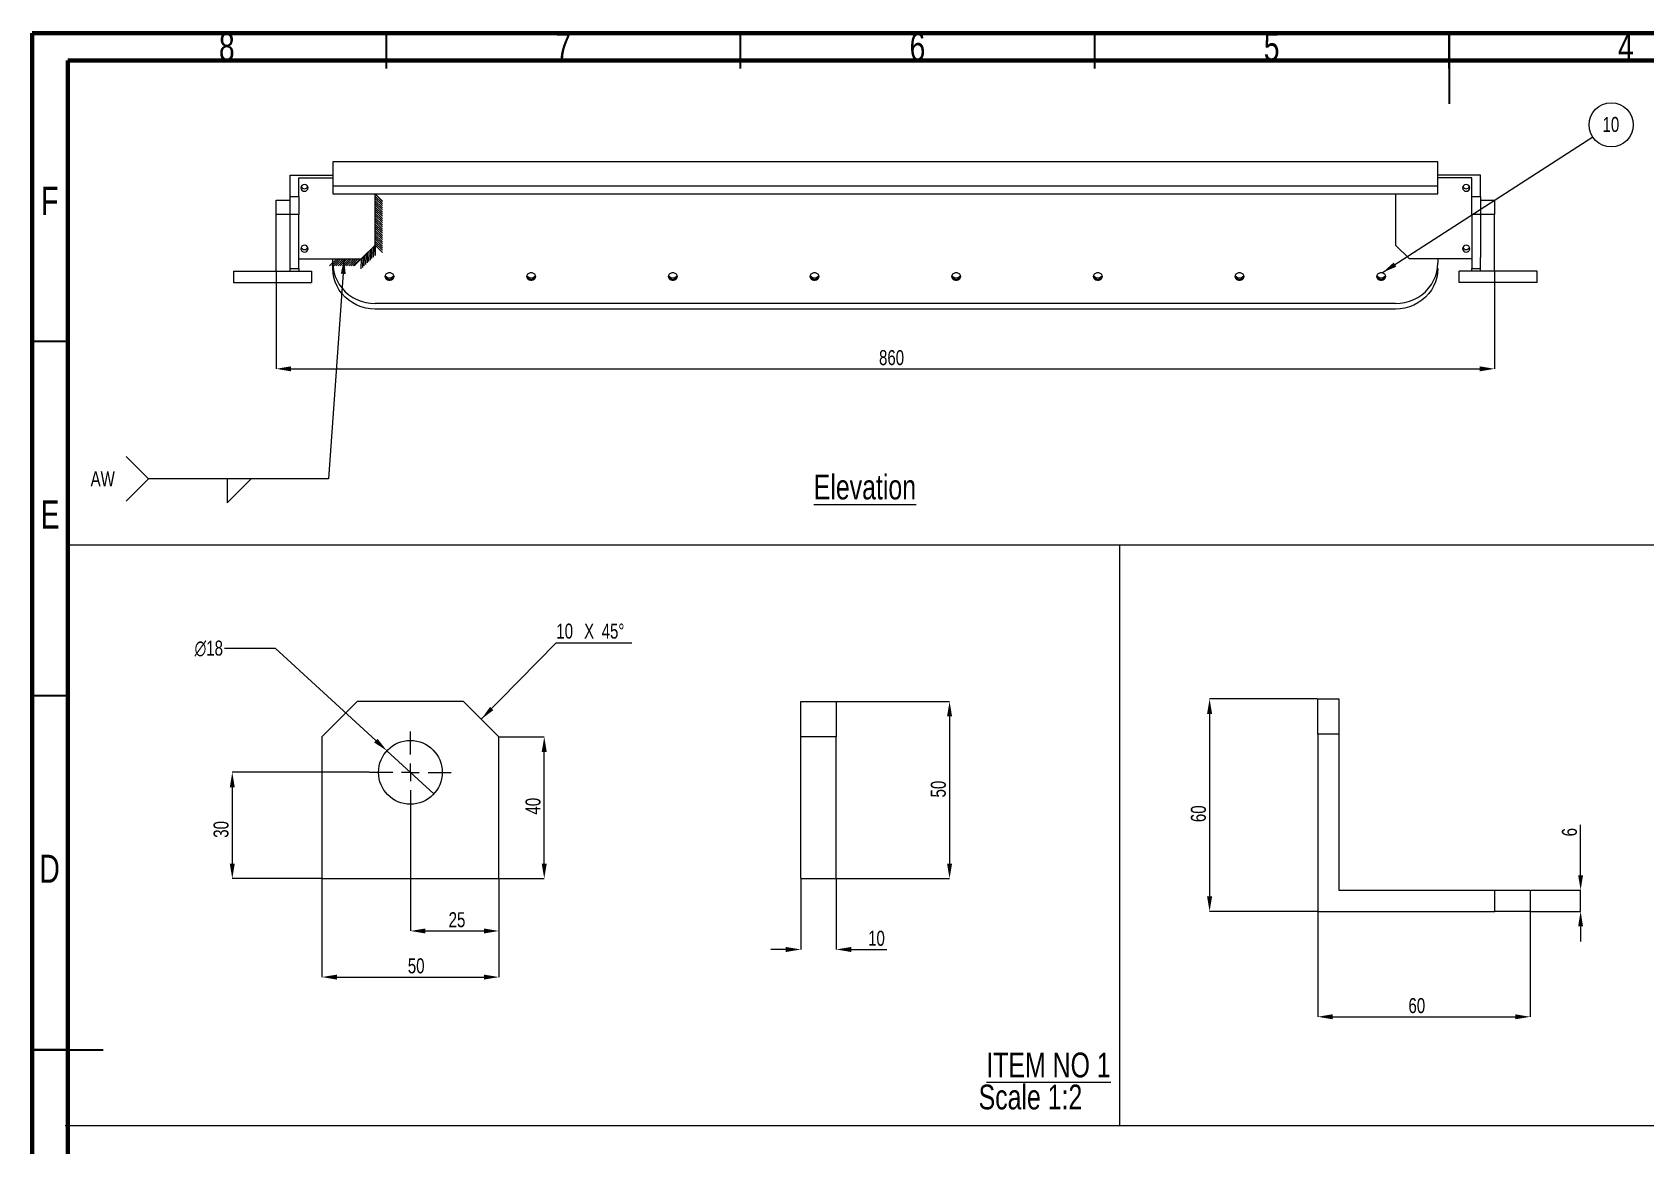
# Model space of a CAD drawing. Header units: millimetres. Extents: x 41 to 1868, y -696 to 319.
# Drawn here: x 510.2 to 738, y -565.1 to -408 of the extents above; entities that cross this region are included whole.
import ezdxf

# ---------------------------------------------------------------- set-up
doc = ezdxf.new("R2010")
doc.units = ezdxf.units.MM
doc.header["$PDSIZE"] = -1
doc.layers.add('FORMAT', color=7, linetype='Continuous')
doc.styles.add('SLDTEXTSTYLE0', font='TXT', dxfattribs={"width": 0.75})
doc.dimstyles.new('SLDDIMSTYLE0', dxfattribs={"dimtxt": 2.5, "dimasz": 2.116667, "dimexe": 0, "dimexo": 0.625, "dimgap": 0, "dimtad": 1, "dimdec": 0, "dimrnd": 1e-09, "dimtxsty": 'Standard', "dimsah": 1, "dimcen": 2.5, "dimazin": 3, "dimtfac": 2.116667, "dimtdec": 0, "dimtmove": 0, "dimatfit": 3, "dimfrac": 2})
doc.dimstyles.new('SLDDIMSTYLE10', dxfattribs={"dimtxt": 2.116667, "dimasz": 2.116667, "dimexe": 0, "dimexo": 0.625, "dimgap": 0.529167, "dimtad": 1, "dimdec": 0, "dimlfac": 5, "dimrnd": 1e-09, "dimzin": 12, "dimtxsty": 'SLDTEXTSTYLE0', "dimsah": 1, "dimcen": 2.5, "dimazin": 3, "dimtfac": 1, "dimtdec": 0, "dimtmove": 0, "dimatfit": 3, "dimfrac": 2, "dimtzin": 12})
doc.dimstyles.new('SLDDIMSTYLE14', dxfattribs={"dimtxt": 2.116667, "dimasz": 2.116667, "dimexe": 0, "dimexo": 0.625, "dimgap": 0.529167, "dimtad": 1, "dimdec": 0, "dimlfac": 2, "dimrnd": 1e-09, "dimzin": 12, "dimtxsty": 'SLDTEXTSTYLE0', "dimsah": 1, "dimcen": 2.5, "dimazin": 3, "dimtfac": 1, "dimtdec": 0, "dimtmove": 0, "dimatfit": 3, "dimfrac": 2, "dimtzin": 12})
doc.dimstyles.new('SLDDIMSTYLE16', dxfattribs={"dimtxt": 2.116667, "dimasz": 2.116667, "dimexe": 0, "dimexo": 0.625, "dimgap": 0.529167, "dimtad": 1, "dimdec": 0, "dimlfac": 2, "dimrnd": 1e-09, "dimzin": 12, "dimtxsty": 'SLDTEXTSTYLE0', "dimsah": 1, "dimcen": 2.5, "dimazin": 3, "dimtfac": 1, "dimtdec": 0, "dimtmove": 0, "dimatfit": 0, "dimfrac": 2, "dimtzin": 12})
doc.dimstyles.new('SLDDIMSTYLE50', dxfattribs={"dimtxt": 2.116667, "dimasz": 2.116667, "dimexe": 0, "dimexo": 0.625, "dimgap": 0.529167, "dimtad": 1, "dimdec": 0, "dimlfac": 2, "dimrnd": 1e-09, "dimzin": 12, "dimtxsty": 'SLDTEXTSTYLE0', "dimblk1": 'NONE', "dimsah": 1, "dimcen": 0, "dimazin": 3, "dimtfac": 1, "dimtdec": 0, "dimtmove": 0, "dimatfit": 3, "dimldrblk": 'NONE', "dimfrac": 2, "dimtzin": 12})

# ---------------------------------------------------------------- blocks, each defined once
blk = doc.blocks.new('SW_NOTE_0_98')
at = {"color": 0, "linetype": 'Continuous', "lineweight": 0, "char_height": 3.5, "attachment_point": 2, "style": 'SLDTEXTSTYLE0'}
for s, insert in [('\\LITEM NO 1', (13.62, 4.51)), ('Scale 1:2', (11.07, -0.01))]:
    blk.add_mtext(s, dxfattribs=dict(at, insert=insert))
blk = doc.blocks.new('*D997')
at = {"layer": 'Defpoints', "color": 0}
for p in [(544.64, -441.72), (716.64, -441.72), (716.64, -455.51)]:
    blk.add_point(p, dxfattribs=at)
at = {"layer": 'FORMAT', "color": 0, "lineweight": -2}
for p, q in [((544.64, -441.78), (544.64, -455.51)), ((716.64, -441.78), (716.64, -455.51)), ((546.76, -455.51), (714.52, -455.51))]:
    blk.add_line(p, q, dxfattribs=at)
at = {"layer": 'FORMAT', "color": 0}
for points in [[(546.76, -455.16), (546.76, -455.87), (544.64, -455.51)], [(714.52, -455.16), (714.52, -455.87), (716.64, -455.51)]]:
    blk.add_solid(points, dxfattribs=at)
at = {"layer": 'FORMAT', "color": 0, "insert": (631.52, -452.87), "char_height": 2.117, "attachment_point": 2, "style": 'SLDTEXTSTYLE0'}
blk.add_mtext('\\A1;860', dxfattribs=at)
blk = doc.blocks.new('SW_NOTE_0_109')
at = {"color": 0, "linetype": 'Continuous', "lineweight": 0}
blk.add_circle((2.62, 1.69), 3.11, dxfattribs=at)
at = {"color": 0, "linetype": 'Continuous', "lineweight": 0, "insert": (2.57, 2.81), "char_height": 2.117, "attachment_point": 2, "style": 'SLDTEXTSTYLE0'}
blk.add_mtext('10', dxfattribs=at)
blk = doc.blocks.new('SW_SYMBOL_AWLD_FILL')
at = {"color": 0, "linetype": 'Continuous', "lineweight": 0}
for p, q in [((0, 0), (0, 1250)), ((0, 1250), (1250, 0)), ((1250, 0), (0, 0))]:
    blk.add_line(p, q, dxfattribs=at)
blk = doc.blocks.new('SW_WELDSYMBOL_11')
at = {"color": 0, "linetype": 'Continuous', "lineweight": 0}
for p in [(-28.55, 3.15), (-28.55, -3.15), (0, 0)]:
    blk.add_line(p, (-25.4, 0), dxfattribs=at)
at = {"color": 0, "linetype": 'Continuous', "lineweight": 0, "extrusion": (0, 0, -1), "xscale": 0.0027037109, "yscale": 0.0027037109, "zscale": 0.0027037109, "rotation": 180}
blk.add_blockref('SW_SYMBOL_AWLD_FILL', (14.31, -0.01), dxfattribs=at)
at = {"color": 0, "linetype": 'Continuous', "lineweight": 0, "insert": (-33.59, 1.05), "char_height": 2.117, "attachment_point": 1, "style": 'SLDTEXTSTYLE0'}
blk.add_mtext('AW', dxfattribs=at)
blk = doc.blocks.new('*D1011')
at = {"layer": 'Defpoints', "color": 0}
for p in [(551.09, -527.45), (576.09, -527.45), (576.09, -541.35)]:
    blk.add_point(p, dxfattribs=at)
at = {"layer": 'FORMAT', "color": 0, "lineweight": -2}
for p, q in [((551.09, -527.52), (551.09, -541.35)), ((576.09, -527.52), (576.09, -541.35)), ((553.21, -541.35), (573.98, -541.35))]:
    blk.add_line(p, q, dxfattribs=at)
at = {"layer": 'FORMAT', "color": 0}
for points in [[(553.21, -541), (553.21, -541.7), (551.09, -541.35)], [(573.98, -541), (573.98, -541.7), (576.09, -541.35)]]:
    blk.add_solid(points, dxfattribs=at)
at = {"layer": 'FORMAT', "color": 0, "insert": (564.41, -538.7), "char_height": 2.117, "attachment_point": 2, "style": 'SLDTEXTSTYLE0'}
blk.add_mtext('\\A1;50', dxfattribs=at)
blk = doc.blocks.new('*D1012')
at = {"layer": 'Defpoints', "color": 0}
for p in [(557.84, -512.45), (538.45, -527.45), (551.09, -527.45)]:
    blk.add_point(p, dxfattribs=at)
at = {"layer": 'FORMAT', "color": 0, "lineweight": -2}
for p, q in [((557.78, -512.45), (538.45, -512.45)), ((538.45, -514.57), (538.45, -525.34)), ((551.03, -527.45), (538.45, -527.45))]:
    blk.add_line(p, q, dxfattribs=at)
at = {"layer": 'FORMAT', "color": 0}
for points in [[(538.1, -514.57), (538.8, -514.57), (538.45, -512.45)], [(538.1, -525.34), (538.8, -525.34), (538.45, -527.45)]]:
    blk.add_solid(points, dxfattribs=at)
at = {"layer": 'FORMAT', "color": 0, "insert": (535.8, -520.51), "char_height": 2.117, "attachment_point": 2, "rotation": 90, "style": 'SLDTEXTSTYLE0'}
blk.add_mtext('\\A1;30', dxfattribs=at)
blk = doc.blocks.new('*D1013')
at = {"layer": 'Defpoints', "color": 0}
for p in [(560.28, -509.41), (566.91, -515.5)]:
    blk.add_point(p, dxfattribs=at)
at = {"layer": 'FORMAT', "color": 0, "lineweight": -2}
for p, q in [((537.36, -494.91), (544.49, -494.91)), ((544.49, -494.91), (558.72, -507.98)), ((566.91, -515.5), (560.28, -509.41))]:
    blk.add_line(p, q, dxfattribs=at)
at = {"layer": 'FORMAT', "color": 0}
blk.add_solid([(558.96, -507.72), (558.48, -508.24), (560.28, -509.41)], dxfattribs=at)
at = {"layer": 'FORMAT', "color": 0, "insert": (533.13, -493.86), "char_height": 2.117, "attachment_point": 1, "style": 'SLDTEXTSTYLE0'}
blk.add_mtext('\\A1;∅18', dxfattribs=at)
blk = doc.blocks.new('_None')
blk = doc.blocks.new('SW_CHAMFER_DIMENSION_3')
at = {"layer": 'FORMAT', "color": 0}
for p, q in [((-10.6, -10.76), (0, 0)), ((0, 0), (10.66, 0))]:
    blk.add_line(p, q, dxfattribs=at)
blk.add_solid([(-10.6, -10.76), (-8.88, -9.48), (-9.35, -9.02)], dxfattribs=at)
at = {"layer": 'FORMAT', "color": 0, "attachment_point": 1, "style": 'SLDTEXTSTYLE0'}
for s, insert, char_height in [('10', (0, 2.73), 2.117), ('X', (3.92, 2.73), 2.12), ('45°', (6.4, 2.73), 2.117)]:
    blk.add_mtext(s, dxfattribs=dict(at, insert=insert, char_height=char_height))
blk = doc.blocks.new('*D1014')
at = {"layer": 'Defpoints', "color": 0}
for p in [(563.59, -518.2), (576.09, -527.45), (576.09, -534.84)]:
    blk.add_point(p, dxfattribs=at)
at = {"layer": 'FORMAT', "color": 0, "lineweight": -2}
for p, q in [((563.59, -518.27), (563.59, -534.84)), ((576.09, -527.52), (576.09, -534.84)), ((565.71, -534.84), (573.98, -534.84))]:
    blk.add_line(p, q, dxfattribs=at)
at = {"layer": 'FORMAT', "color": 0}
for points in [[(565.71, -534.49), (565.71, -535.19), (563.59, -534.84)], [(573.98, -534.49), (573.98, -535.19), (576.09, -534.84)]]:
    blk.add_solid(points, dxfattribs=at)
at = {"layer": 'FORMAT', "color": 0, "insert": (570.17, -532.19), "char_height": 2.117, "attachment_point": 2, "style": 'SLDTEXTSTYLE0'}
blk.add_mtext('\\A1;25', dxfattribs=at)
blk = doc.blocks.new('*D1015')
at = {"layer": 'Defpoints', "color": 0}
for p in [(576.09, -507.45), (582.49, -507.45), (576.09, -527.45)]:
    blk.add_point(p, dxfattribs=at)
at = {"layer": 'FORMAT', "color": 0, "lineweight": -2}
for p, q in [((576.16, -507.45), (582.49, -507.45)), ((582.49, -525.34), (582.49, -509.57)), ((576.16, -527.45), (582.49, -527.45))]:
    blk.add_line(p, q, dxfattribs=at)
at = {"layer": 'FORMAT', "color": 0}
for points in [[(582.13, -509.57), (582.84, -509.57), (582.49, -507.45)], [(582.13, -525.34), (582.84, -525.34), (582.49, -527.45)]]:
    blk.add_solid(points, dxfattribs=at)
at = {"layer": 'FORMAT', "color": 0, "insert": (579.84, -517.23), "char_height": 2.117, "attachment_point": 2, "rotation": 90, "style": 'SLDTEXTSTYLE0'}
blk.add_mtext('\\A1;40', dxfattribs=at)
blk = doc.blocks.new('SW_CENTERMARKSYMBOL_95')
at = {"layer": 'FORMAT', "color": 0}
for p, q in [((0, 2.5), (0, 5.75)), ((-2.5, 0), (-5.75, 0)), ((0, 0), (-1.25, 0)), ((0, 0), (0, 1.25)), ((0, 0), (0, -1.25)), ((0, 0), (1.25, 0)), ((2.5, 0), (5.75, 0)), ((0, -2.5), (0, -5.75))]:
    blk.add_line(p, q, dxfattribs=at)
blk = doc.blocks.new('*D1016')
at = {"layer": 'Defpoints', "color": 0}
for p in [(618.71, -527.45), (623.71, -527.45), (623.71, -537.45)]:
    blk.add_point(p, dxfattribs=at)
at = {"layer": 'FORMAT', "color": 0, "lineweight": -2}
for p, q in [((618.71, -527.52), (618.71, -537.45)), ((623.71, -527.52), (623.71, -537.45)), ((616.59, -537.45), (614.47, -537.45)), ((625.82, -537.45), (630.85, -537.45))]:
    blk.add_line(p, q, dxfattribs=at)
at = {"layer": 'FORMAT', "color": 0}
for points in [[(616.59, -537.1), (616.59, -537.81), (618.71, -537.45)], [(625.82, -537.1), (625.82, -537.81), (623.71, -537.45)]]:
    blk.add_solid(points, dxfattribs=at)
at = {"layer": 'FORMAT', "color": 0, "insert": (629.39, -534.81), "char_height": 2.117, "attachment_point": 2, "style": 'SLDTEXTSTYLE0'}
blk.add_mtext('\\A1;10', dxfattribs=at)
blk = doc.blocks.new('*D1017')
at = {"layer": 'Defpoints', "color": 0}
for p in [(623.71, -502.45), (623.71, -527.45), (639.71, -527.45)]:
    blk.add_point(p, dxfattribs=at)
at = {"layer": 'FORMAT', "color": 0, "lineweight": -2}
for p, q in [((623.77, -502.45), (639.71, -502.45)), ((639.71, -504.57), (639.71, -525.34)), ((623.77, -527.45), (639.71, -527.45))]:
    blk.add_line(p, q, dxfattribs=at)
at = {"layer": 'FORMAT', "color": 0}
for points in [[(639.35, -504.57), (640.06, -504.57), (639.71, -502.45)], [(639.35, -525.34), (640.06, -525.34), (639.71, -527.45)]]:
    blk.add_solid(points, dxfattribs=at)
at = {"layer": 'FORMAT', "color": 0, "insert": (637.06, -514.82), "char_height": 2.117, "attachment_point": 2, "rotation": 90, "style": 'SLDTEXTSTYLE0'}
blk.add_mtext('\\A1;50', dxfattribs=at)
blk = doc.blocks.new('*D1018')
at = {"layer": 'Defpoints', "color": 0}
for p in [(691.68, -502.08), (676.41, -532.08), (691.68, -532.08)]:
    blk.add_point(p, dxfattribs=at)
at = {"layer": 'FORMAT', "color": 0, "lineweight": -2}
for p, q in [((691.61, -502.08), (676.41, -502.08)), ((676.41, -504.2), (676.41, -529.97)), ((691.61, -532.08), (676.41, -532.08))]:
    blk.add_line(p, q, dxfattribs=at)
at = {"layer": 'FORMAT', "color": 0}
for points in [[(676.06, -504.2), (676.77, -504.2), (676.41, -502.08)], [(676.06, -529.97), (676.77, -529.97), (676.41, -532.08)]]:
    blk.add_solid(points, dxfattribs=at)
at = {"layer": 'FORMAT', "color": 0, "insert": (673.77, -518.3), "char_height": 2.117, "attachment_point": 2, "rotation": 90, "style": 'SLDTEXTSTYLE0'}
blk.add_mtext('\\A1;60', dxfattribs=at)
blk = doc.blocks.new('*D1019')
at = {"layer": 'Defpoints', "color": 0}
for p in [(691.68, -532.08), (721.68, -532.08), (721.68, -546.95)]:
    blk.add_point(p, dxfattribs=at)
at = {"layer": 'FORMAT', "color": 0, "lineweight": -2}
for p, q in [((691.68, -532.15), (691.68, -546.95)), ((721.68, -532.15), (721.68, -546.95)), ((693.79, -546.95), (719.56, -546.95))]:
    blk.add_line(p, q, dxfattribs=at)
at = {"layer": 'FORMAT', "color": 0}
for points in [[(693.79, -546.6), (693.79, -547.3), (691.68, -546.95)], [(719.56, -546.6), (719.56, -547.3), (721.68, -546.95)]]:
    blk.add_solid(points, dxfattribs=at)
at = {"layer": 'FORMAT', "color": 0, "insert": (705.67, -544.31), "char_height": 2.117, "attachment_point": 2, "style": 'SLDTEXTSTYLE0'}
blk.add_mtext('\\A1;60', dxfattribs=at)
blk = doc.blocks.new('*D1020')
at = {"layer": 'Defpoints', "color": 0}
for p in [(721.68, -529.08), (721.68, -532.08), (728.79, -532.08)]:
    blk.add_point(p, dxfattribs=at)
at = {"layer": 'FORMAT', "color": 0, "lineweight": -2}
for p, q in [((728.79, -526.97), (728.79, -519.84)), ((721.74, -529.08), (728.79, -529.08)), ((728.79, -532.08), (728.79, -529.08)), ((721.74, -532.08), (728.79, -532.08)), ((728.79, -534.2), (728.79, -536.32))]:
    blk.add_line(p, q, dxfattribs=at)
at = {"layer": 'FORMAT', "color": 0}
for points in [[(728.44, -526.97), (729.14, -526.97), (728.79, -529.08)], [(728.44, -534.2), (729.14, -534.2), (728.79, -532.08)]]:
    blk.add_solid(points, dxfattribs=at)
at = {"layer": 'FORMAT', "color": 0, "insert": (726.15, -520.9), "char_height": 2.117, "attachment_point": 2, "rotation": 90, "style": 'SLDTEXTSTYLE0'}
blk.add_mtext('\\A1;6', dxfattribs=at)

msp = doc.modelspace()

# ---------------------------------------------------------------- linework, layer by layer
at = {"color": 7, "linetype": 'Continuous', "lineweight": 70}
for p, q in [((510.216, -695.1373), (510.216, -408.1373)), ((510.216, -408.1373), (910.216, -408.1373)), ((515.216, -689.0038), (515.216, -412.0038)), ((515.216, -412.0038), (904.6185, -412.0038))]:
    msp.add_line(p, q, dxfattribs=at)
at = {"color": 7, "linetype": 'Continuous', "lineweight": 35}
for p, q in [((560.216, -413.1373), (560.216, -408.1373)), ((610.216, -413.1373), (610.216, -408.1373)), ((660.216, -413.1373), (660.216, -408.1373)), ((710.216, -408.1363), (710.216, -418.1383)), ((710.216, -413.1373), (710.216, -408.1373)), ((515.216, -451.6373), (510.216, -451.6373)), ((515.216, -501.6373), (510.216, -501.6373)), ((510.215, -551.6373), (520.217, -551.6373)), ((515.216, -551.6373), (510.216, -551.6373))]:
    msp.add_line(p, q, dxfattribs=at)
at = {"color": 7, "linetype": 'Continuous', "lineweight": 25}
for p, q in [((546.6405, -428.1882), (552.6405, -428.1882)), ((546.6405, -431.2114), (546.6405, -428.1882)), ((708.6405, -426.3003), (552.6405, -426.3003)), ((552.6405, -426.3003), (552.6405, -429.6863)), ((708.6405, -429.6863), (708.6405, -426.3003)), ((714.6405, -428.1882), (708.6405, -428.1882)), ((714.6405, -431.2114), (714.6405, -428.1882)), ((547.8405, -428.551), (552.6405, -428.551)), ((547.8405, -431.2114), (547.8405, -428.551)), ((552.6405, -429.6863), (708.6405, -429.6863)), ((552.6405, -429.6863), (552.6405, -430.8301)), ((713.4405, -428.551), (708.6405, -428.551)), ((708.6405, -430.8301), (708.6405, -429.6863)), ((713.4405, -431.2114), (713.4405, -428.551)), ((544.6405, -431.7214), (546.6405, -431.7214)), ((544.6405, -433.7214), (544.6405, -431.7214)), ((546.6405, -431.2114), (547.8405, -431.2114)), ((546.6405, -433.7225), (546.6405, -431.2114)), ((547.8405, -431.2114), (547.8405, -433.7225)), ((552.6405, -430.8301), (708.6405, -430.8301)), ((558.6405, -438.0831), (558.6405, -430.8301)), ((702.6405, -430.8301), (702.6405, -438.0831)), ((713.4405, -433.7225), (713.4405, -431.2114)), ((713.4405, -431.2114), (714.6405, -431.2114)), ((714.6405, -431.2114), (714.6405, -433.7225)), ((714.6405, -431.7214), (716.6405, -431.7214)), ((716.6405, -431.7214), (716.6405, -433.7214)), ((544.6405, -441.7214), (544.6405, -433.7214)), ((546.6405, -433.7214), (544.6405, -433.7214)), ((547.8405, -433.7225), (546.6405, -433.7225)), ((546.6405, -439.803), (546.6405, -433.7225)), ((547.8405, -441.3481), (547.8405, -433.7225)), ((714.6405, -433.7225), (713.4405, -433.7225)), ((713.4405, -433.7225), (713.4405, -441.3481)), ((716.6405, -433.7214), (714.6405, -433.7214)), ((714.6405, -433.7225), (714.6405, -439.803)), ((716.6405, -441.7214), (716.6405, -433.7214)), ((556.6405, -439.9895), (558.6405, -438.0831)), ((702.6405, -438.0831), (704.6405, -439.9895)), ((538.6405, -441.7214), (538.6405, -443.3214)), ((538.6405, -441.7214), (549.6405, -441.7214)), ((546.6405, -441.7214), (546.6405, -439.803)), ((546.6405, -441.3481), (547.8405, -441.3481)), ((547.8405, -439.9895), (556.6405, -439.9895)), ((547.8405, -441.3481), (547.8405, -441.7214)), ((549.6405, -441.7214), (549.6405, -443.3214)), ((552.6405, -440.5799), (552.6405, -439.9895)), ((552.6405, -441.3517), (552.6405, -440.5799)), ((713.4405, -439.9895), (704.6405, -439.9895)), ((708.6405, -439.9895), (708.6405, -440.5799)), ((722.6405, -441.7214), (711.6405, -441.7214)), ((711.6405, -443.3214), (711.6405, -441.7214)), ((713.4405, -441.3481), (714.6405, -441.3481)), ((713.4405, -441.7214), (713.4405, -441.3481)), ((714.6405, -441.7214), (714.6405, -439.803)), ((722.6405, -443.3214), (722.6405, -441.7214)), ((538.6405, -443.3214), (549.6405, -443.3214)), ((722.6405, -443.3214), (711.6405, -443.3214)), ((702.6405, -446.2992), (558.6405, -446.2992)), ((702.6405, -447.071), (558.6405, -447.071)), ((556.0937, -502.4534), (551.0937, -507.4534)), ((571.0937, -502.4534), (556.0937, -502.4534)), ((576.0937, -507.4534), (571.0937, -502.4534)), ((618.7056, -502.4534), (623.7056, -502.4534)), ((618.7056, -507.4534), (618.7056, -502.4534)), ((623.7056, -502.4534), (623.7056, -507.4534)), ((691.6765, -502.0836), (694.6765, -502.0836)), ((691.6765, -507.0836), (691.6765, -502.0836)), ((694.6765, -502.0836), (694.6765, -507.0836)), ((551.0937, -507.4534), (551.0937, -527.4534)), ((576.0937, -527.4534), (576.0937, -507.4534)), ((618.7056, -527.4534), (618.7056, -507.4534)), ((623.7056, -507.4534), (618.7056, -507.4534)), ((623.7056, -527.4534), (623.7056, -507.4534)), ((694.6765, -507.0836), (691.6765, -507.0836)), ((691.6765, -507.0836), (691.6765, -532.0836)), ((694.6765, -507.0836), (694.6765, -529.0836)), ((551.0937, -527.4534), (576.0937, -527.4534)), ((618.7056, -527.4534), (623.7056, -527.4534)), ((694.6765, -529.0836), (716.6765, -529.0836)), ((716.6765, -532.0836), (716.6765, -529.0836)), ((716.6765, -529.0836), (721.6765, -529.0836)), ((721.6765, -529.0836), (721.6765, -532.0836)), ((691.6765, -532.0836), (716.6765, -532.0836)), ((721.6765, -532.0836), (716.6765, -532.0836))]:
    msp.add_line(p, q, dxfattribs=at)
at = {"color": 7, "linetype": 'Continuous', "lineweight": 0}
for p, q in [((558.6405, -430.8301), (559.6405, -431.8301)), ((558.6405, -430.8831), (559.6405, -431.8831)), ((558.6405, -431.1831), (559.6405, -432.1831)), ((558.6405, -431.4831), (559.6405, -432.4831)), ((558.6405, -431.7831), (559.6405, -432.7831)), ((558.6405, -432.0831), (559.6405, -433.0831)), ((558.6405, -432.3831), (559.6405, -433.3831)), ((558.6405, -432.6831), (559.6405, -433.6831)), ((558.6405, -432.9831), (559.6405, -433.9831)), ((558.6405, -433.2831), (559.6405, -434.2831)), ((558.6405, -433.5831), (559.6405, -434.5831)), ((558.6405, -433.8831), (559.6405, -434.8831)), ((558.6405, -434.1831), (559.6405, -435.1831)), ((558.6405, -434.4831), (559.6405, -435.4831)), ((558.6405, -434.7831), (559.6405, -435.7831)), ((558.6405, -435.0831), (559.6405, -436.0831)), ((558.6405, -435.3831), (559.6405, -436.3831)), ((558.6405, -435.6831), (559.6405, -436.6831)), ((558.6405, -435.9831), (559.6405, -436.9831)), ((558.6405, -436.2831), (559.6405, -437.2831)), ((558.6405, -436.5831), (559.6405, -437.5831)), ((558.6405, -436.8831), (559.6405, -437.8831)), ((558.6405, -437.1831), (559.6405, -438.1831)), ((557.0748, -439.5755), (557.0409, -440.9893)), ((557.2919, -439.3685), (557.2581, -440.7823)), ((557.5091, -439.1615), (557.4752, -440.5753)), ((557.7262, -438.9545), (557.6924, -440.3683)), ((557.9434, -438.7475), (557.9095, -440.1614)), ((558.1605, -438.5406), (558.1267, -439.9544)), ((558.3777, -438.3336), (558.3438, -439.7474)), ((558.5949, -438.1266), (558.561, -439.5404)), ((558.6405, -438.0831), (558.6066, -439.4969)), ((558.6405, -437.4831), (559.6405, -438.4831)), ((558.6405, -437.7831), (559.6405, -438.7831)), ((558.6405, -438.0831), (559.6405, -439.0831)), ((553.1888, -439.9895), (552.1888, -440.9895)), ((553.4888, -439.9895), (552.4888, -440.9895)), ((553.7888, -439.9895), (552.7888, -440.9895)), ((554.0888, -439.9895), (553.0888, -440.9895)), ((554.3888, -439.9895), (553.3888, -440.9895)), ((554.6888, -439.9895), (553.6888, -440.9895)), ((554.9888, -439.9895), (553.9888, -440.9895)), ((555.2888, -439.9895), (554.2888, -440.9895)), ((555.5888, -439.9895), (554.5888, -440.9895)), ((555.8888, -439.9895), (554.8888, -440.9895)), ((556.1888, -439.9895), (555.1888, -440.9895)), ((556.4888, -439.9895), (555.4888, -440.9895)), ((556.6405, -439.9895), (555.6405, -440.9895)), ((556.6405, -439.9895), (556.6066, -441.4033)), ((556.8576, -439.7825), (556.8238, -441.1963))]:
    msp.add_line(p, q, dxfattribs=at)
at = {"color": 7, "linetype": 'Continuous', "lineweight": 18}
for p, q in [((515.216, -480.3502), (812.2045, -480.3502)), ((663.7102, -480.3502), (663.7102, -562.2739)), ((514.8633, -562.2739), (811.9797, -562.2739))]:
    msp.add_line(p, q, dxfattribs=at)
at = {"color": 7, "linetype": 'Continuous', "lineweight": 25, "flags": 128}
for points in [[(548.1405, -429.9808), (548.1785, -430.1632), (548.2869, -430.3178), (548.4491, -430.4211), (548.6405, -430.4574), (548.8318, -430.4211), (548.994, -430.3178), (549.1024, -430.1632), (549.1405, -429.9808), (549.1024, -429.7984), (548.994, -429.6438), (548.8318, -429.5405), (548.6405, -429.5042), (548.4491, -429.5405), (548.2869, -429.6438), (548.1785, -429.7984), (548.1405, -429.9808)], [(713.1405, -429.9808), (713.1024, -429.7984), (712.994, -429.6438), (712.8318, -429.5405), (712.6405, -429.5042), (712.4491, -429.5405), (712.2869, -429.6438), (712.1785, -429.7984), (712.1405, -429.9808), (712.1785, -430.1632), (712.2869, -430.3178), (712.4491, -430.4211), (712.6405, -430.4574), (712.8318, -430.4211), (712.994, -430.3178), (713.1024, -430.1632), (713.1405, -429.9808)], [(548.1405, -438.5597), (548.1785, -438.7421), (548.2869, -438.8967), (548.4491, -439), (548.6405, -439.0363), (548.8318, -439), (548.994, -438.8967), (549.1024, -438.7421), (549.1405, -438.5597), (549.1024, -438.3773), (548.994, -438.2227), (548.8318, -438.1194), (548.6405, -438.0831), (548.4491, -438.1194), (548.2869, -438.2227), (548.1785, -438.3773), (548.1405, -438.5597)], [(713.1405, -438.5597), (713.1024, -438.3773), (712.994, -438.2227), (712.8318, -438.1194), (712.6405, -438.0831), (712.4491, -438.1194), (712.2869, -438.2227), (712.1785, -438.3773), (712.1405, -438.5597), (712.1785, -438.7421), (712.2869, -438.8967), (712.4491, -439), (712.6405, -439.0363), (712.8318, -439), (712.994, -438.8967), (713.1024, -438.7421), (713.1405, -438.5597)], [(552.6405, -440.5799), (552.6782, -441.2203), (552.7909, -441.8526), (552.9772, -442.4689), (553.2347, -443.0614), (553.5601, -443.6227), (553.9495, -444.1458), (554.3978, -444.624), (554.8995, -445.0514), (555.4483, -445.4225), (556.0372, -445.7328), (556.6588, -445.9782), (557.3054, -446.1558), (557.9687, -446.2632), (558.6405, -446.2992)], [(558.6405, -447.071), (557.9687, -447.035), (557.3054, -446.9276), (556.6588, -446.75), (556.0372, -446.5046), (555.4483, -446.1943), (554.8995, -445.8232), (554.3978, -445.3958), (553.9495, -444.9176), (553.5601, -444.3945), (553.2347, -443.8332), (552.9772, -443.2407), (552.7909, -442.6244), (552.6782, -441.9921), (552.6405, -441.3517)], [(702.6405, -446.2992), (703.3123, -446.2632), (703.9756, -446.1558), (704.6222, -445.9782), (705.2438, -445.7328), (705.8327, -445.4225), (706.3814, -445.0514), (706.8831, -444.624), (707.3315, -444.1458), (707.7208, -443.6227), (708.0463, -443.0614), (708.3038, -442.4689), (708.4901, -441.8526), (708.6028, -441.2203), (708.6405, -440.5799)], [(708.6405, -441.3517), (708.6028, -441.9921), (708.4901, -442.6244), (708.3038, -443.2407), (708.0463, -443.8332), (707.7208, -444.3945), (707.3315, -444.9176), (706.8831, -445.3958), (706.3814, -445.8232), (705.8327, -446.1943), (705.2438, -446.5046), (704.6222, -446.75), (703.9756, -446.9276), (703.3123, -447.035), (702.6405, -447.071)], [(560.0405, -442.4863), (560.0767, -442.2907), (560.1809, -442.1187), (560.3405, -441.991), (560.5363, -441.9231), (560.7447, -441.9231), (560.9405, -441.991), (561.1001, -442.1187), (561.2043, -442.2907), (561.2405, -442.4863), (561.2043, -442.6819), (561.1001, -442.854), (560.9405, -442.9816), (560.7447, -443.0496), (560.5363, -443.0496), (560.3405, -442.9816), (560.1809, -442.854), (560.0767, -442.6819), (560.0405, -442.4863)], [(580.0405, -442.4863), (580.0767, -442.2907), (580.1809, -442.1187), (580.3405, -441.991), (580.5363, -441.9231), (580.7447, -441.9231), (580.9405, -441.991), (581.1001, -442.1187), (581.2043, -442.2907), (581.2405, -442.4863), (581.2043, -442.6819), (581.1001, -442.854), (580.9405, -442.9816), (580.7447, -443.0496), (580.5363, -443.0496), (580.3405, -442.9816), (580.1809, -442.854), (580.0767, -442.6819), (580.0405, -442.4863)], [(600.0405, -442.4863), (600.0767, -442.2907), (600.1809, -442.1187), (600.3405, -441.991), (600.5363, -441.9231), (600.7447, -441.9231), (600.9405, -441.991), (601.1001, -442.1187), (601.2043, -442.2907), (601.2405, -442.4863), (601.2043, -442.6819), (601.1001, -442.854), (600.9405, -442.9816), (600.7447, -443.0496), (600.5363, -443.0496), (600.3405, -442.9816), (600.1809, -442.854), (600.0767, -442.6819), (600.0405, -442.4863)], [(620.0405, -442.4863), (620.0767, -442.2907), (620.1809, -442.1187), (620.3405, -441.991), (620.5363, -441.9231), (620.7447, -441.9231), (620.9405, -441.991), (621.1001, -442.1187), (621.2043, -442.2907), (621.2405, -442.4863), (621.2043, -442.6819), (621.1001, -442.854), (620.9405, -442.9816), (620.7447, -443.0496), (620.5363, -443.0496), (620.3405, -442.9816), (620.1809, -442.854), (620.0767, -442.6819), (620.0405, -442.4863)], [(640.0405, -442.4863), (640.0767, -442.2907), (640.1809, -442.1187), (640.3405, -441.991), (640.5363, -441.9231), (640.7447, -441.9231), (640.9405, -441.991), (641.1001, -442.1187), (641.2043, -442.2907), (641.2405, -442.4863), (641.2043, -442.6819), (641.1001, -442.854), (640.9405, -442.9816), (640.7447, -443.0496), (640.5363, -443.0496), (640.3405, -442.9816), (640.1809, -442.854), (640.0767, -442.6819), (640.0405, -442.4863)], [(660.0405, -442.4863), (660.0767, -442.2907), (660.1809, -442.1187), (660.3405, -441.991), (660.5363, -441.9231), (660.7447, -441.9231), (660.9405, -441.991), (661.1001, -442.1187), (661.2043, -442.2907), (661.2405, -442.4863), (661.2043, -442.6819), (661.1001, -442.854), (660.9405, -442.9816), (660.7447, -443.0496), (660.5363, -443.0496), (660.3405, -442.9816), (660.1809, -442.854), (660.0767, -442.6819), (660.0405, -442.4863)], [(680.0405, -442.4863), (680.0767, -442.2907), (680.1809, -442.1187), (680.3405, -441.991), (680.5363, -441.9231), (680.7447, -441.9231), (680.9405, -441.991), (681.1001, -442.1187), (681.2043, -442.2907), (681.2405, -442.4863), (681.2043, -442.6819), (681.1001, -442.854), (680.9405, -442.9816), (680.7447, -443.0496), (680.5363, -443.0496), (680.3405, -442.9816), (680.1809, -442.854), (680.0767, -442.6819), (680.0405, -442.4863)], [(700.0405, -442.4863), (700.0767, -442.2907), (700.1809, -442.1187), (700.3405, -441.991), (700.5363, -441.9231), (700.7447, -441.9231), (700.9405, -441.991), (701.1001, -442.1187), (701.2043, -442.2907), (701.2405, -442.4863), (701.2043, -442.6819), (701.1001, -442.854), (700.9405, -442.9816), (700.7447, -443.0496), (700.5363, -443.0496), (700.3405, -442.9816), (700.1809, -442.854), (700.0767, -442.6819), (700.0405, -442.4863)]]:
    msp.add_lwpolyline(points, dxfattribs=at)
at = {"color": 7, "linetype": 'Continuous', "lineweight": 25}
msp.add_circle((563.5937, -512.4534), 4.5, dxfattribs=at)
for centre, radius, start, end in [((548.6405, -429.5896), 0.5077, 204.40663, 335.59337), ((712.6405, -429.5896), 0.5077, 204.406779, 335.59322), ((548.6405, -438.1685), 0.5077, 204.40663, 335.59337), ((712.6405, -438.1685), 0.5077, 204.406333, 335.59367), ((560.6405, -442.2786), 0.6039, 191.174591, 348.825409), ((560.6405, -441.9556), 0.7163, 215.012424, 324.987576), ((580.6405, -442.2786), 0.6039, 191.174591, 348.825409), ((580.6405, -441.9556), 0.7163, 215.012424, 324.987576), ((600.6405, -442.2786), 0.6039, 191.174591, 348.825409), ((600.6405, -441.9556), 0.7163, 215.012423, 324.987577), ((620.6405, -442.2786), 0.6039, 191.174591, 348.825409), ((620.6405, -441.9556), 0.7163, 215.012424, 324.987576), ((640.6405, -442.2786), 0.6039, 191.174591, 348.825409), ((640.6405, -441.9556), 0.7163, 215.012425, 324.987575), ((660.6405, -442.2786), 0.6039, 191.174591, 348.825409), ((660.6405, -441.9556), 0.7163, 215.012413, 324.987587), ((680.6405, -442.2786), 0.6039, 191.174591, 348.825409), ((680.6405, -441.9556), 0.7163, 215.012424, 324.987577), ((700.6405, -442.2786), 0.6039, 191.174591, 348.825409), ((700.6405, -441.9556), 0.7163, 215.012467, 324.987532)]:
    msp.add_arc(centre, radius, start, end, dxfattribs=at)

# ---------------------------------------------------------------- block references
at = {"color": 7, "linetype": 'Continuous', "lineweight": 0}
for name, p in [('SW_NOTE_0_109', (730.4942, -422.7746)), ('SW_WELDSYMBOL_11', (552.0391, -471.0288)), ('SW_NOTE_0_98', (640.0548, -556.5101))]:
    msp.add_blockref(name, p, dxfattribs=at)
at = {"layer": 'FORMAT'}
for name, p in [('SW_CHAMFER_DIMENSION_3', (584.1948, -494.1939)), ('SW_CENTERMARKSYMBOL_95', (563.5937, -512.4534))]:
    msp.add_blockref(name, p, dxfattribs=at)

# ---------------------------------------------------------------- texts
at = {"color": 7, "linetype": 'Continuous', "lineweight": 0, "style": 'SLDTEXTSTYLE0'}
for s, insert, char_height, attachment_point in [('8', (537.676, -408.0772), 3.9688, 2), ('7', (585.176, -408.0772), 3.9688, 2), ('6', (635.176, -408.0772), 3.9688, 2), ('5', (685.176, -408.0772), 3.9688, 2), ('4', (735.176, -408.0772), 3.9688, 2), ('F', (512.6737, -429.8272), 3.9688, 2), ('\\LElevation', (620.5361, -470.4352), 3.5, 1), ('E', (512.7238, -474.0772), 3.9688, 2), ('D', (512.6687, -524.0772), 3.9688, 2)]:
    msp.add_mtext(s, dxfattribs=dict(at, insert=insert, char_height=char_height, attachment_point=attachment_point))

# ---------------------------------------------------------------- dimensions: what is measured, and where the dimension line sits
at = {"layer": 'FORMAT'}
for base, p1, p2, dimstyle, picture, middle in [((716.6405, -455.5136), (544.6405, -441.7214), (716.6405, -441.7214), 'SLDDIMSTYLE10', '*D997', (631.5197, -455.5136)), ((576.0937, -534.8379), (563.5937, -518.2034), (576.0937, -527.4534), 'SLDDIMSTYLE14', '*D1014', (570.1655, -534.8379)), ((576.0937, -541.3494), (551.0937, -527.4534), (576.0937, -527.4534), 'SLDDIMSTYLE14', '*D1011', (564.4109, -541.3494)), ((623.7056, -537.4534), (618.7056, -527.4534), (623.7056, -527.4534), 'SLDDIMSTYLE14', '*D1016', (629.3941, -537.4534)), ((721.6765, -546.9519), (691.6765, -532.0836), (721.6765, -532.0836), 'SLDDIMSTYLE14', '*D1019', (705.6666, -546.9519))]:
    dim = msp.add_linear_dim(base=base, p1=p1, p2=p2, dimstyle=dimstyle, dxfattribs=at)
    dim.commit()
    dim.dimension.update_dxf_attribs({"geometry": picture, "text_midpoint": middle, "dimtype": 160})
dim = msp.add_diameter_dim_2p(p1=(566.9081, -515.4971), p2=(560.2792, -509.4096), dimstyle='SLDDIMSTYLE50', dxfattribs=at)
dim.commit()
dim.dimension.update_dxf_attribs({"geometry": '*D1013', "text_midpoint": (534.983, -494.9142), "dimtype": 163})
for base, p1, p2, dimstyle, picture, middle in [((639.7056, -527.4534), (623.7056, -502.4534), (623.7056, -527.4534), 'SLDDIMSTYLE14', '*D1017', (639.7056, -514.8194)), ((676.4136, -532.0836), (691.6765, -502.0836), (691.6765, -532.0836), 'SLDDIMSTYLE14', '*D1018', (676.4136, -518.3041)), ((582.486, -507.4534), (576.0937, -527.4534), (576.0937, -507.4534), 'SLDDIMSTYLE14', '*D1015', (582.486, -517.2311)), ((538.4478, -527.4534), (557.8437, -512.4534), (551.0937, -527.4534), 'SLDDIMSTYLE14', '*D1012', (538.4478, -520.513)), ((728.7912, -532.0836), (721.6765, -529.0836), (721.6765, -532.0836), 'SLDDIMSTYLE16', '*D1020', (728.7912, -520.903))]:
    dim = msp.add_linear_dim(base=base, p1=p1, p2=p2, angle=90, dimstyle=dimstyle, dxfattribs=at)
    dim.commit()
    dim.dimension.update_dxf_attribs({"geometry": picture, "text_midpoint": middle, "dimtype": 160})

# ---------------------------------------------------------------- leaders
at = {"color": 7, "linetype": 'Continuous', "lineweight": 0}
for points in [[(700.8153, -441.9392), (730.4942, -422.7746)], [(554.2608, -439.9895), (552.0391, -471.0288)]]:
    msp.add_leader(points, dimstyle='SLDDIMSTYLE0', dxfattribs=at)

doc.saveas('drawing.dxf')
